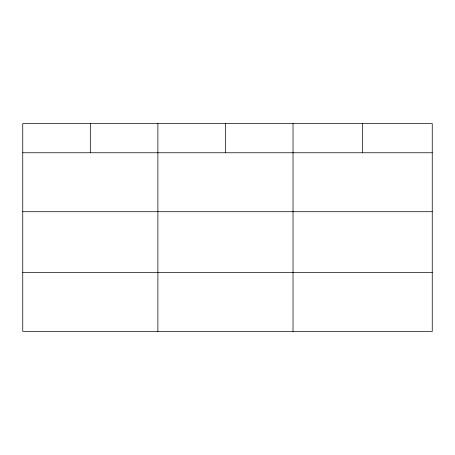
<?xml version="1.0" encoding="UTF-8"?>
<svg xmlns="http://www.w3.org/2000/svg" width="455" height="455" viewBox="0 0 455 455"><rect width="100%" height="100%" fill="white"/><g stroke="black" fill="none" stroke-linecap="round" stroke-linejoin="round"><path stroke-width="0.68" d="M432.25 211.712L432.25 123.601L22.75 123.601L22.75 331.399L432.25 331.399L432.25 211.712L22.75 211.712M22.75 152.761L432.25 152.761M22.75 272.448L432.25 272.448M362.635 123.601L362.635 152.761M293.02 123.601L293.02 331.399M225.452 123.601L225.452 152.761M157.885 123.601L157.885 331.399M90.318 123.601L90.318 152.761"/></g></svg>
